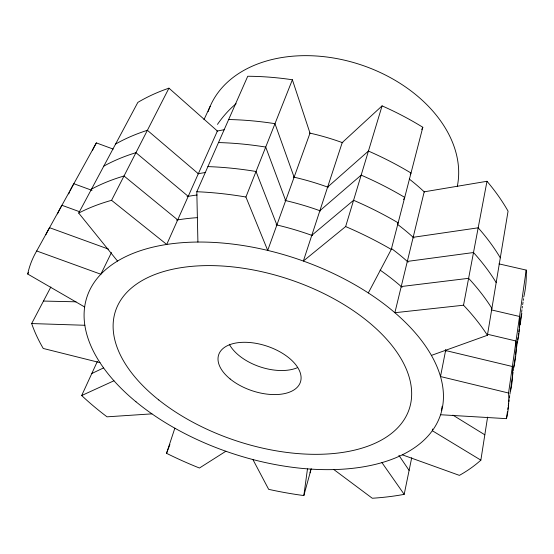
<?xml version="1.0" encoding="UTF-8"?>
<svg xmlns="http://www.w3.org/2000/svg" width="554" height="554" viewBox="0 0 554 554"><rect width="100%" height="100%" fill="white"/><g stroke="black" fill="none" stroke-linecap="round" stroke-linejoin="round"><path stroke-width="0.83" d="M252.922 459.557L268.669 489.341A250.311 138.791 18.5 0 0 303.841 495.567L307.484 468.864M310.101 472.777L310.565 469.494M520.178 324.755L521.833 313.128M440.548 414.738L506.446 418.651A250.311 138.791 18.5 0 0 508.551 393.021L526.203 270.089L498.967 263.877M506.446 418.651L507.422 411.802M507.769 409.358L508.032 407.515M508.247 405.978L508.641 403.236M508.849 401.754L509.126 399.808M509.368 398.091L509.735 395.521M509.936 394.15L513.094 371.983M513.274 370.674L515.317 356.367M515.525 354.913L516.39 348.826M516.612 347.233L517.464 341.264M517.706 339.56L518.073 337.005M518.315 335.302L518.558 333.598M518.8 331.894L519.16 329.339M519.403 327.636L520.254 321.68M520.497 319.977L521.349 314.014M521.591 312.311L521.951 309.755M522.193 308.052L522.436 306.348M522.678 304.645L523.045 302.089M523.288 300.386L523.53 298.682M402.322 454.82L459.391 475.374A250.311 138.791 18.5 0 0 480.858 460.145L487.589 417.1M487.416 335.274L508.066 211.164A228.31 146.665 18.5 0 0 486.987 181.283L424.191 191.822L394.877 312.712L463.525 305.219A250.311 138.791 18.5 0 1 487.416 335.274L431.407 355.398M463.525 305.219L486.987 181.283M441.337 410.618L442.175 406.241M432.639 429.038L432.314 430.721L480.858 460.145M445.755 349.782L440.499 376.54L508.551 393.021M333.882 469.584L372.281 498.247A250.311 138.791 18.5 0 0 404.185 494.355L411.712 457.743M368.32 292.948L391.283 249.425L422.82 127.275A228.31 146.665 18.5 0 0 382.08 105.869L342.227 142.579L303.357 261.045L345.641 226.565L382.08 105.869M303.841 495.567L311.23 468.67M225.866 451.254L199.454 468.026A250.311 138.791 18.5 0 1 166.546 453.317L174.849 428.2M166.546 453.317L169.905 444.495M292.38 79.769L310.005 133.14L267.707 250.415L245.914 197.016L292.38 79.769A228.31 146.665 18.5 0 0 247.742 76.258L196.815 191.726L197.91 242.043M151.935 413.859L107.033 416.83A250.311 138.791 18.5 0 1 81.68 395.535L97.338 361.478M203.976 119.664L210.153 106.347M111.472 252.548L100.856 274.237L36.696 250.969A250.311 138.791 18.5 0 0 27.7 274.022L84.658 306.992M421.726 129.498L422.82 127.275M410.265 174.503L411.006 173.028A236.62 144.13 18.5 0 0 368.438 151.062L327.622 187.079M111.569 200.319L168.949 88.162L217.39 131.035L166.726 244.453L111.569 200.319A250.311 138.791 18.5 0 0 78.716 213.082L117.51 261.079M403.596 199.585L404.718 197.39A241.011 142.579 18.5 0 0 361.166 175.133L319.873 210.714M397.398 224.28L398.153 222.833A245.581 140.806 18.5 0 0 353.591 200.278L311.784 235.346M99.997 362.655L43.24 348.459A250.311 138.791 18.5 0 1 31.668 323.557L50.864 286.979M78.716 213.082L137.835 102.407A228.31 146.665 18.5 0 1 168.949 88.162M27.7 274.022L28.524 272.52M36.696 250.969L96.375 142.904L113.154 149.068M91.805 373.514L103.577 367.898M81.68 395.535L113.958 380.771M413.166 237.299L478.178 227.812A236.62 144.13 18.5 0 1 500.304 257.825M407.315 261.419L473.497 252.534A241.011 142.579 18.5 0 1 496.183 282.588M401.228 286.536L468.615 278.316A245.581 140.806 18.5 0 1 491.904 308.384M43.468 301.064L76.009 301.812M31.668 323.557L84.852 325.274M491.301 309.88L519.541 316.473A236.62 144.13 18.5 0 1 517.221 342.968M487.25 334.201L516.023 341.001A241.011 142.579 18.5 0 1 513.766 367.247M445.61 350.537L512.36 366.499A245.581 140.806 18.5 0 1 510.546 390.923M108.529 249.127L49.555 227.687A245.581 140.806 18.5 0 0 45.843 234.771M92.012 190.361L73.834 183.72A236.62 144.13 18.5 0 0 70.033 190.957M79.686 211.76L61.923 205.285A241.011 142.579 18.5 0 0 57.505 213.913M452.874 415.119L484.819 434.807M177.689 219.91L124.013 175.992A245.581 140.806 18.5 0 0 91.514 189.129M188.215 196.351L135.938 152.675A241.011 142.579 18.5 0 0 103.792 166.138M198.325 173.721L147.385 130.301A236.62 144.13 18.5 0 0 115.585 144.061M381.948 462.618L404.185 494.355M398.901 455.34L409.108 470.408M276.882 224.979L256.031 171.484A245.581 140.806 18.5 0 0 207.895 166.609M285.677 200.596L265.712 147.066A241.011 142.579 18.5 0 0 218.498 142.565M294.112 177.197L274.978 123.68A236.62 144.13 18.5 0 0 228.657 119.532M196.815 191.726A250.311 138.791 18.5 0 1 245.914 197.016M345.641 226.565A250.311 138.791 18.5 0 1 391.283 249.425M187.065 196.559A179.51 105.461 18.5 0 1 197.169 194.98M284.929 200.423A179.51 105.461 18.5 0 1 320.6 210.977M391.436 248.511A179.51 105.461 18.5 0 1 408.132 262.153M68.717 193.914A236.62 144.13 18.5 0 1 69.361 192.432M176.525 220.111A182.862 104.097 18.5 0 1 197.279 217.66M276.121 224.799A182.862 104.097 18.5 0 1 312.629 235.651M380.113 270.123A182.862 104.097 18.5 0 1 402.059 287.27M445.444 349.955A182.862 104.097 18.5 0 1 445.873 351.52M297.159 367.808A42.305 23.877 18.5 0 1 229.314 344.263M198.02 173.783A176.283 106.666 18.5 0 1 205.465 172.509M293.481 177.051A176.283 106.666 18.5 0 1 328.245 187.307M397.647 224.453A176.283 106.666 18.5 0 1 413.956 238.026M217.002 131.111A170.168 108.632 18.5 0 1 224.335 129.712M309.499 133.022A170.168 108.632 18.5 0 1 342.822 142.793M409.295 179.074A170.168 108.632 18.5 0 1 424.419 192.037M92.504 150.259A228.31 146.665 18.5 0 1 96.375 142.904M526.203 270.089A228.31 146.665 18.5 0 1 523.772 296.979M208.166 111.583A130.232 92.594 18.5 0 1 355.64 63.156A130.232 92.594 18.5 0 1 457.306 186.331M217.473 124.387A29.071 7.735 -50.4 0 1 236.122 103.75M136.021 401.816A186.338 102.545 18.5 0 0 437.064 423.034A186.338 102.545 18.5 0 0 218.214 242.7A186.338 102.545 18.5 0 0 136.021 401.816M230.132 378.964A43.094 23.503 18.5 0 0 299.659 383.915A43.094 23.503 18.5 0 0 248.871 342.448A43.094 23.503 18.5 0 0 230.132 378.964M158.763 399.953A154.829 84.963 18.5 0 0 407.259 413.997A154.829 84.963 18.5 0 0 221.143 265.948A154.829 84.963 18.5 0 0 158.763 399.953"/></g></svg>
